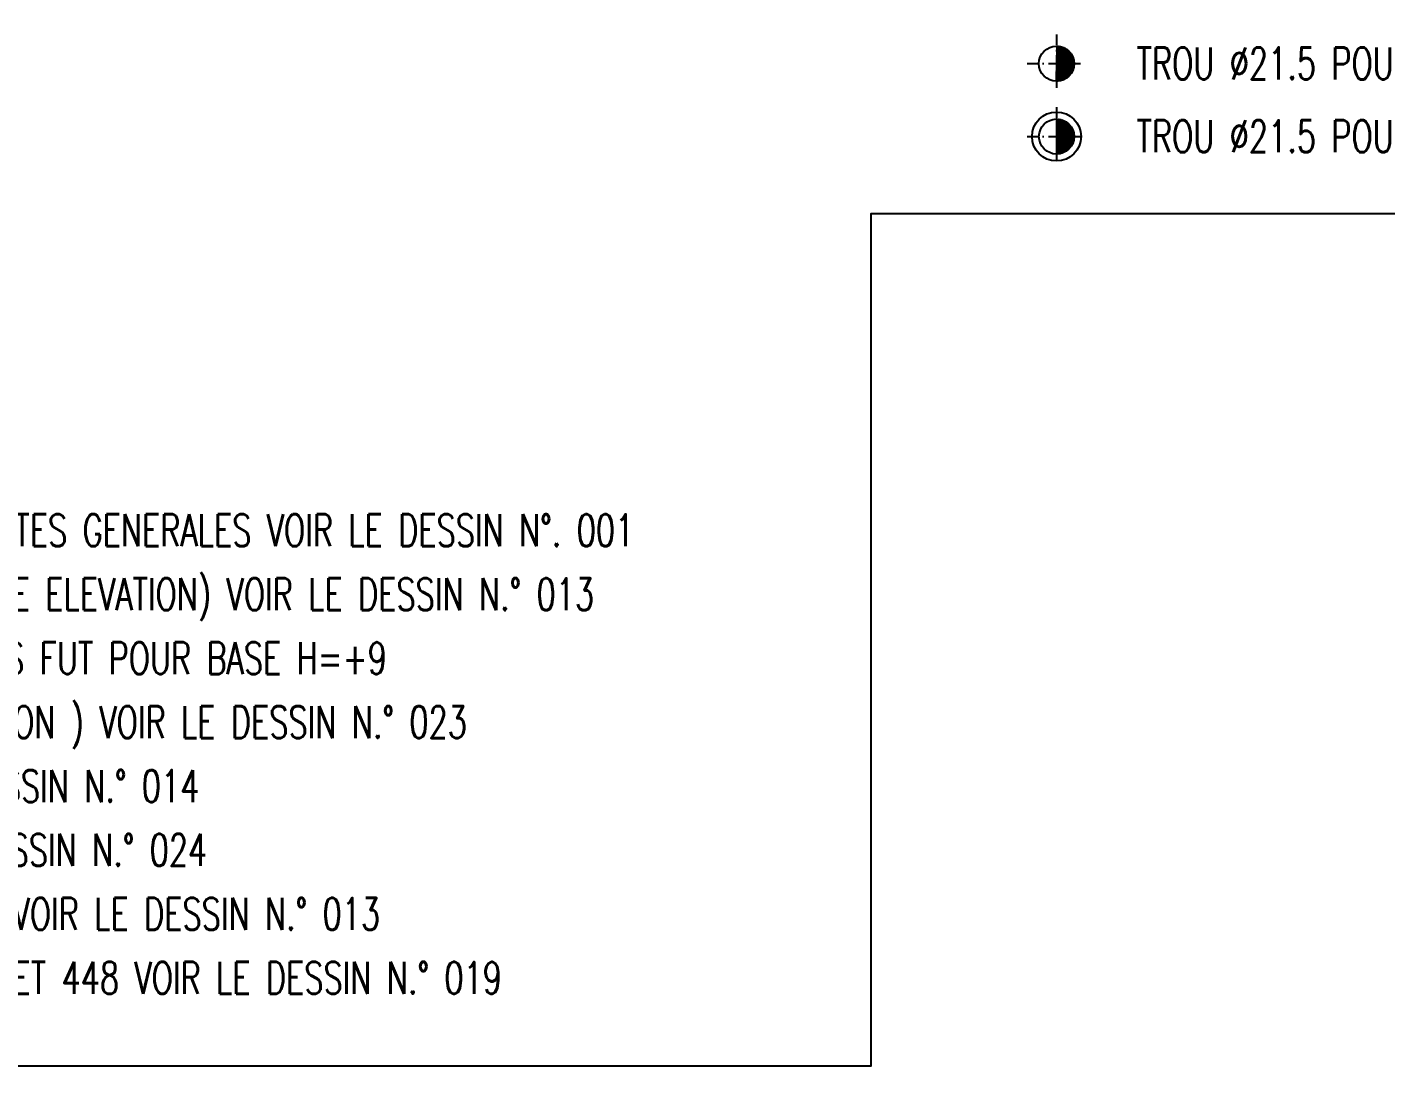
# Model space of a CAD drawing. Extents: x 550527 to 570802, y -80343 to -65993.
# Drawn here: x 564448 to 567634, y -80343 to -77907 of the extents above; entities that cross this region are included whole.
import ezdxf

# ---------------------------------------------------------------- set-up
doc = ezdxf.new("R2010")
doc.units = 0
doc.header["$LTSCALE"] = 250
doc.header["$MEASUREMENT"] = 0
doc.linetypes.add('DASHDOT', pattern=[1, 0.5, -0.25, 0, -0.25])
doc.layers.get('0').update_dxf_attribs({"linetype": 'CONTINUOUS'})
for name, color, linetype in [('LM', 7, 'CONTINUOUS'), ('LS', 7, 'CONTINUOUS'), ('MZ', 6, 'DASHDOT')]:
    doc.layers.add(name, color=color, linetype=linetype)
doc.styles.add('RS', font='ROMANS8.shx', dxfattribs={"width": 0.7})

# ---------------------------------------------------------------- blocks, each defined once
blk = doc.blocks.new('20')
at = {"color": 0}
for p, q in [((0, 0.982), (0.018, 1)), ((0, 0.937), (0.061, 0.998)), ((0, 0.892), (0.102, 0.995)), ((1, -0.007), (0, 0.993)), ((0, 0.848), (0.142, 0.99)), ((0, 0.803), (0.181, 0.984)), ((0, 0.758), (0.218, 0.976)), ((0, 0.713), (0.254, 0.967)), ((0, 0.668), (0.289, 0.957)), ((0.999, -0.051), (0, 0.948)), ((0, 0.623), (0.323, 0.946)), ((0, 0.578), (0.356, 0.934)), ((0, 0.533), (0.388, 0.922)), ((0, 0.488), (0.419, 0.908)), ((0.996, -0.093), (0, 0.903)), ((0, 0.443), (0.45, 0.893)), ((0, 0.398), (0.479, 0.878)), ((0, 0.354), (0.508, 0.861)), ((0.991, -0.133), (0, 0.858)), ((0, 0.309), (0.536, 0.844)), ((0, 0.264), (0.563, 0.827)), ((0.985, -0.172), (0, 0.813)), ((0, 0.219), (0.589, 0.808)), ((0, 0.174), (0.615, 0.789)), ((0.999, 0.039), (0.039, 0.999)), ((0.996, 0.087), (0.087, 0.996)), ((0.991, 0.137), (0.137, 0.991)), ((0.982, 0.191), (0.191, 0.982)), ((0.969, 0.249), (0.249, 0.969)), ((0.95, 0.312), (0.312, 0.95)), ((0.923, 0.384), (0.384, 0.923)), ((0.883, 0.469), (0.469, 0.883)), ((0.808, 0.589), (0.589, 0.808)), ((0, 0.129), (0.64, 0.769)), ((0.978, -0.209), (0, 0.768)), ((0, 0.084), (0.664, 0.748)), ((0, 0.039), (0.687, 0.726)), ((0.969, -0.246), (0, 0.724)), ((0, -0.006), (0.71, 0.704)), ((0, -0.051), (0.732, 0.681)), ((0.96, -0.281), (0, 0.679)), ((0, -0.095), (0.753, 0.658)), ((0.949, -0.315), (0, 0.634)), ((0, -0.14), (0.774, 0.633)), ((0, -0.185), (0.794, 0.608)), ((0.937, -0.348), (0, 0.589)), ((0, -0.23), (0.813, 0.583)), ((0, -0.275), (0.831, 0.556)), ((0.925, -0.381), (0, 0.544)), ((0, -0.32), (0.849, 0.529)), ((0, -0.365), (0.866, 0.501)), ((0.911, -0.412), (0, 0.499)), ((0, -0.41), (0.882, 0.472)), ((0.897, -0.443), (0, 0.454)), ((0, -0.455), (0.897, 0.442)), ((0, -0.5), (0.911, 0.412)), ((0.881, -0.472), (0, 0.409)), ((0, -0.544), (0.925, 0.38)), ((0.865, -0.501), (0, 0.364)), ((0, -0.589), (0.937, 0.348)), ((0.849, -0.529), (0, 0.319)), ((0, -0.634), (0.949, 0.315)), ((0, -0.679), (0.96, 0.281)), ((0.831, -0.556), (0, 0.275)), ((0, -0.724), (0.969, 0.245)), ((0.813, -0.583), (0, 0.23)), ((0, -0.769), (0.978, 0.209)), ((0.793, -0.609), (0, 0.185)), ((0, -0.814), (0.985, 0.171)), ((0.774, -0.634), (0, 0.14)), ((0, -0.859), (0.991, 0.132)), ((0.753, -0.658), (0, 0.095)), ((0, -0.904), (0.996, 0.092)), ((0.732, -0.682), (0, 0.05)), ((0, -0.949), (0.999, 0.05)), ((0, -0.993), (1, 0.007)), ((0.71, -0.705), (0, 0.005)), ((0.687, -0.727), (0, -0.04)), ((0.664, -0.748), (0, -0.085)), ((0.639, -0.769), (0, -0.13)), ((0.614, -0.789), (0, -0.174)), ((0.589, -0.808), (0, -0.219)), ((0.563, -0.827), (0, -0.264)), ((0.535, -0.845), (0, -0.309)), ((0.508, -0.862), (0, -0.354)), ((0.479, -0.878), (0, -0.399)), ((0.449, -0.893), (0, -0.444)), ((0.419, -0.908), (0, -0.489)), ((0.388, -0.922), (0, -0.534)), ((0.356, -0.935), (0, -0.579)), ((0.323, -0.946), (0, -0.623)), ((0.289, -0.957), (0, -0.668)), ((0.254, -0.967), (0, -0.713)), ((0.218, -0.976), (0, -0.758)), ((0.039, -0.999), (0.999, -0.039)), ((0.087, -0.996), (0.996, -0.087)), ((0.138, -0.99), (0.99, -0.138)), ((0.192, -0.981), (0.981, -0.192)), ((0.25, -0.968), (0.968, -0.25)), ((0.313, -0.95), (0.95, -0.313)), ((0.385, -0.923), (0.923, -0.385)), ((0.47, -0.883), (0.883, -0.47)), ((0.591, -0.807), (0.807, -0.591)), ((0.181, -0.984), (0, -0.803)), ((0.142, -0.99), (0, -0.848)), ((0.102, -0.995), (0, -0.893))]:
    blk.add_line(p, q, dxfattribs=at)
blk.add_line((0, 1), (0, -1))
blk.add_circle((0, 0), 1)

msp = doc.modelspace()

# ---------------------------------------------------------------- linework, layer by layer
at = {"layer": 'LS', "color": 8}
msp.add_lwpolyline([(550527.43, -65993.396), (550527.43, -80343.396), (566427.43, -80343.396), (566427.43, -78343.396), (570802.43, -78343.396), (570802.43, -65993.396), (550527.43, -65993.396)], close=True, dxfattribs=at)
at = {"layer": 'LS', "color": 0}
msp.add_circle((566862.172, -78163.08), 57.418, dxfattribs=at)
at = {"layer": 'MZ', "ltscale": 0.2}
for p, q in [((566862.172, -77923.473), (566862.172, -78060.62)), ((566793.598, -77992.046), (566930.745, -77992.046)), ((566793.598, -77992.046), (566930.745, -77992.046)), ((566862.172, -78094.506), (566862.172, -78231.654)), ((566793.598, -78163.08), (566930.745, -78163.08))]:
    msp.add_line(p, q, dxfattribs=at)

# ---------------------------------------------------------------- block references
at = {"layer": 'LM', "xscale": 41.25, "yscale": 41.25, "zscale": 41.25, "rotation": 358.474256613}
msp.add_blockref('20', (566862.172, -77992.046), dxfattribs=at)
at = {"layer": 'LM', "xscale": 41.12500000046551, "yscale": 41.12500000046551, "zscale": 41.12500000046551}
msp.add_blockref('20', (566862.172, -78163.08), dxfattribs=at)

# ---------------------------------------------------------------- texts
at = {"layer": 'LM', "linetype": 'ByBlock', "style": 'RS', "width": 0.7}
for s, p in [('TROU %%C21.5 POUR BOULON M20', (567050.069, -78028.942)), ('TROU %%C21.5 POUR ÉCHELON M20', (567050.036, -78199.975))]:
    msp.add_text(s, height=75, dxfattribs=at).set_placement(p)
at = {"layer": 'LM', "color": 0, "style": 'RS', "width": 0.7}
for s, p in [('1- POUR LE PLAN GENERAL ET LES NOTES GENERALES VOIR LE DESSIN N%%D. 001', (563000.861, -79124.411)), ('2- POUR LE 3° TRONCON COMMUN (VUE ELEVATION) VOIR LE DESSIN N.° 013', (562992.189, -79274.411)), ('3- POUR LE ELEMENT DE LIAISON PIEDS FUT POUR BASE H=+9', (562992.189, -79424.411)), ('   ( PARTIE INFERIEURE - VUE ELEVATION ) VOIR LE DESSIN N.° 023', (563006.218, -79574.411)), ('4- POUR LA COUPE "F-F" VOIR LE DESSIN N.° 014', (562986.691, -79724.411)), ('5- POUR LA COUPE "O-O" VOIR LE DESSIN N.° 024', (562987.116, -79874.411)), ('6- POUR LES REPERES DE 342 A 344 VOIR LE DESSIN N.° 013', (562987.541, -80024.411)), ('7- POUR LES REPERES DE 442 A 444 ET 448 VOIR LE DESSIN N.° 019', (562987.541, -80174.411))]:
    msp.add_text(s, height=75, dxfattribs=at).set_placement(p)

doc.saveas('drawing.dxf')
